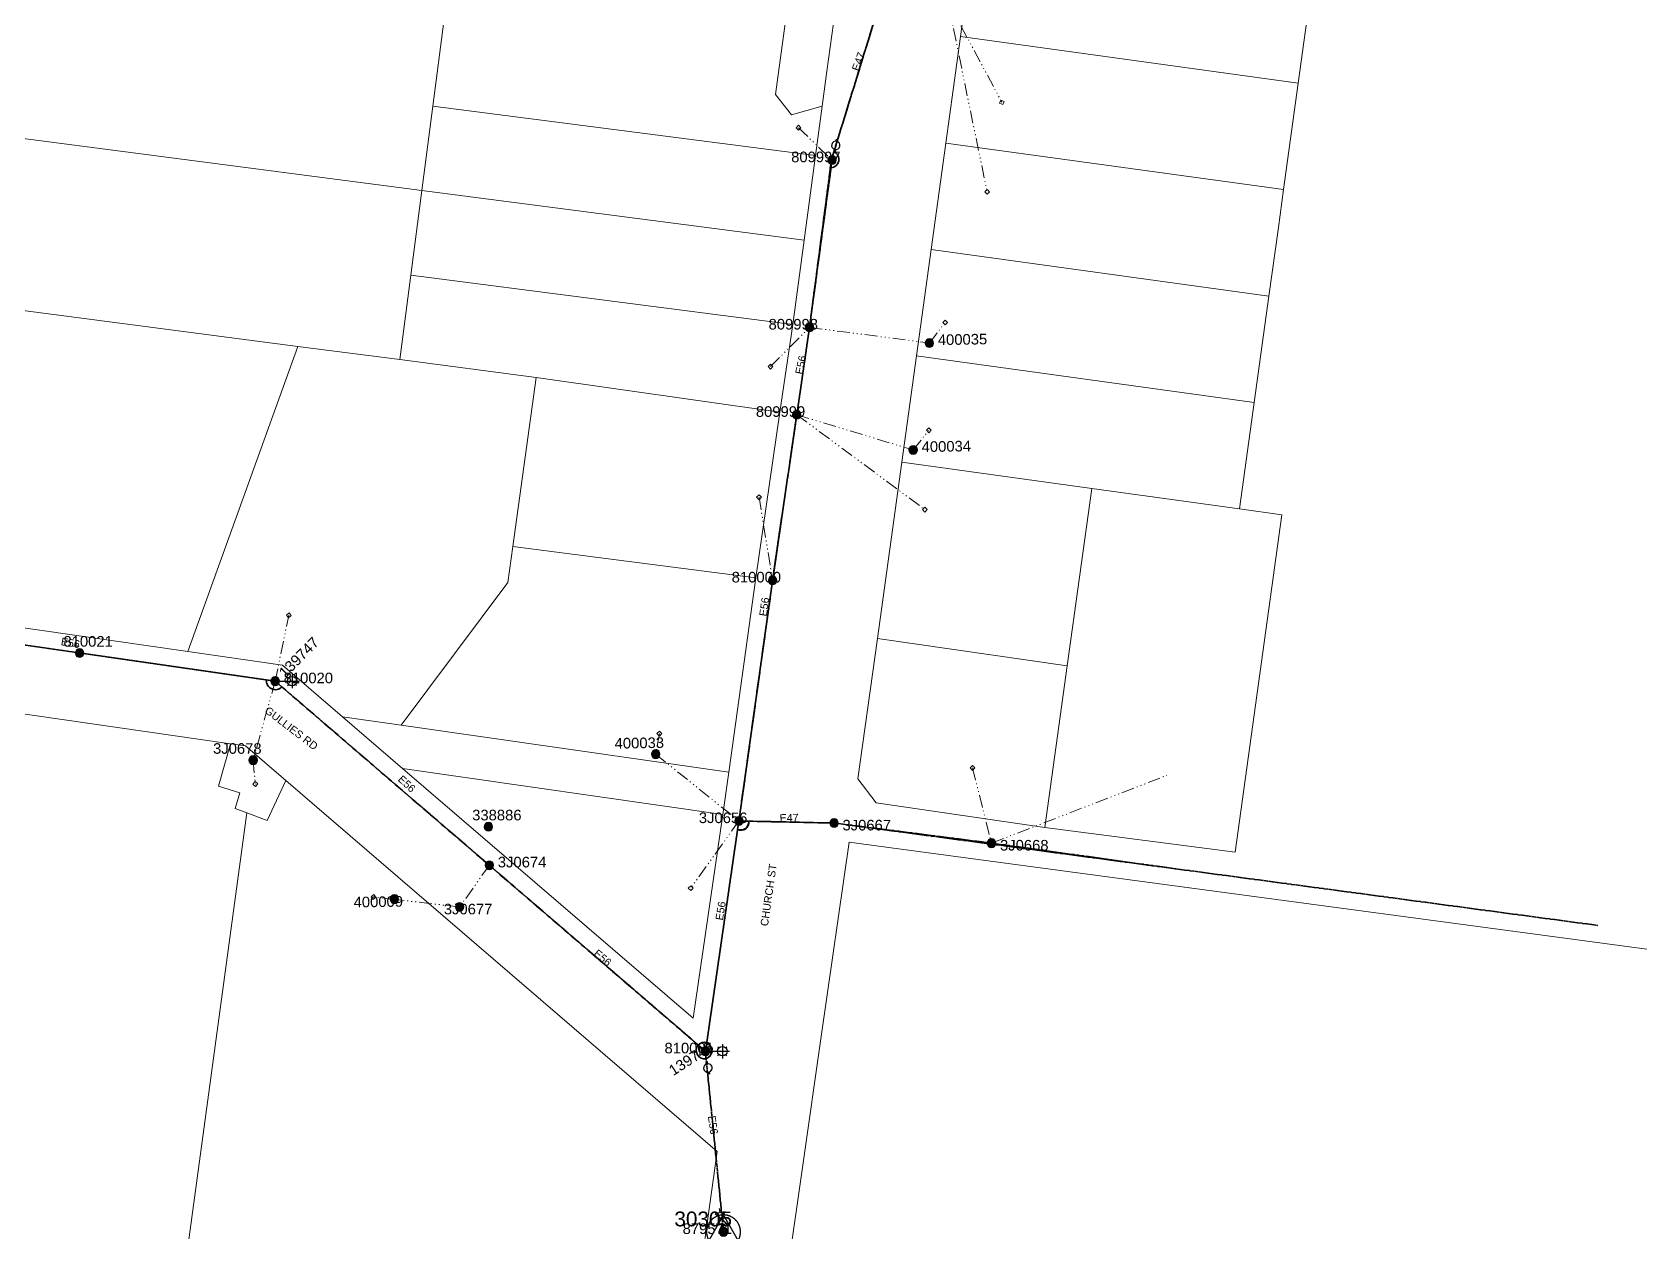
# Model space of a CAD drawing. Header units: metres. Extents: x 244561 to 254068, y 6159332 to 6162744.
# Drawn here: x 252261.9 to 252641.2, y 6161108.1 to 6161391.3 of the extents above; entities that cross this region are included whole.
import ezdxf
from ezdxf.enums import TextEntityAlignment as Align

# ---------------------------------------------------------------- set-up
doc = ezdxf.new("R2010")
doc.units = ezdxf.units.M
doc.linetypes.add('Cable Exist OH', pattern=[1, 1, 0])
doc.linetypes.add('PHANTOMX2', pattern=[6.6, 3, -0.75, 0.2, -0.75, 0.2, -0.75, 0.2, -0.75])
doc.layers.get('0').update_dxf_attribs({"color": 6})
for name, color, linetype, lineweight in [('_User_HV_Exist', 1, 'Continuous', 35), ('_User_LV_Exist', 5, 'Continuous', 35), ('Cadastre Developer_SP_NEW', 92, 'Continuous', 15), ('Cadastre Land Parcels_SP_EXT', 118, 'Continuous', 15), ('Cadastre Roads_SP_EXT', 218, 'Continuous', 15), ('Mains_HV_EXT', 13, 'Continuous', 25), ('Mains_LV_EXT', 163, 'Continuous', 25), ('Mains_SL_EXT', 131, 'Continuous', 25), ('Services_SP_EXT', 42, 'PHANTOMX2', 20)]:
    doc.layers.add(name, color=color, linetype=linetype, lineweight=lineweight)
for name, color, linetype in [('Equip_LV_EXT', 7, 'Continuous'), ('Equip_SP_LV_EXT', 7, 'Continuous'), ('Equip_SP_SL_EXT', 7, 'Continuous'), ('Sub_SP_TR_HV_LV_EXT', 7, 'Continuous'), ('SupportsOH_SP_TR_HV_LV_SL_EXT', 7, 'Continuous')]:
    doc.layers.add(name, color=color, linetype=linetype)
doc.styles.add('iecARIAL', font='arial.ttf', dxfattribs={"height": 2})
doc.styles.add('POLE_LABEL', font='arial.ttf', dxfattribs={"height": 2})
doc.styles.add('SL_LABEL', font='arial.ttf', dxfattribs={"height": 2})
doc.styles.get("Standard").update_dxf_attribs({"font": 'arial.ttf'})

# ---------------------------------------------------------------- blocks, each defined once
blk = doc.blocks.new('SUB_POLE_EXT')
at = {"flags": 128}
for points in [[(-0.05, 4), (-0.15, 4), (-0.25, 3.99), (-0.34, 3.99), (-0.44, 3.98), (-0.54, 3.96), (-0.64, 3.95), (-0.73, 3.93), (-0.83, 3.91), (-0.92, 3.89), (-1.02, 3.87), (-1.11, 3.84), (-1.21, 3.81), (-1.3, 3.78), (-1.39, 3.75), (-1.49, 3.71), (-1.58, 3.68), (-1.67, 3.64), (-1.75, 3.59), (-1.84, 3.55), (-1.93, 3.5), (-2.01, 3.46), (-2.1, 3.41), (-2.18, 3.35), (-2.26, 3.3), (-2.34, 3.24), (-2.42, 3.18), (-2.5, 3.12), (-2.58, 3.06), (-2.65, 3), (-2.72, 2.93), (-2.79, 2.86), (-2.86, 2.79), (-2.93, 2.72), (-3, 2.65), (-3.06, 2.58), (-3.12, 2.5), (-3.18, 2.42), (-3.24, 2.34), (-3.3, 2.26), (-3.35, 2.18), (-3.41, 2.1), (-3.46, 2.01), (-3.5, 1.93), (-3.55, 1.84), (-3.59, 1.75), (-3.64, 1.67), (-3.68, 1.58), (-3.71, 1.49), (-3.75, 1.39), (-3.78, 1.3), (-3.81, 1.21), (-3.84, 1.11), (-3.87, 1.02), (-3.89, 0.92), (-3.91, 0.83), (-3.93, 0.73), (-3.95, 0.64), (-3.96, 0.54), (-3.98, 0.44), (-3.99, 0.34), (-3.99, 0.25), (-4, 0.15), (-4, 0.05), (-4, -0.05), (-4, -0.15), (-3.99, -0.25), (-3.99, -0.34), (-3.98, -0.44), (-3.96, -0.54), (-3.95, -0.64), (-3.93, -0.73), (-3.91, -0.83), (-3.89, -0.92), (-3.87, -1.02), (-3.84, -1.11), (-3.81, -1.21), (-3.78, -1.3), (-3.75, -1.39), (-3.71, -1.49), (-3.68, -1.58), (-3.64, -1.67), (-3.59, -1.75), (-3.55, -1.84), (-3.5, -1.93), (-3.46, -2.01), (-3.41, -2.1), (-3.35, -2.18), (-3.3, -2.26), (-3.24, -2.34), (-3.18, -2.42), (-3.12, -2.5), (-3.06, -2.58), (-3, -2.65), (-2.93, -2.72), (-2.86, -2.79), (-2.79, -2.86), (-2.72, -2.93), (-2.65, -3), (-2.58, -3.06), (-2.5, -3.12), (-2.42, -3.18), (-2.34, -3.24), (-2.26, -3.3), (-2.18, -3.35), (-2.1, -3.41), (-2.01, -3.46), (-1.93, -3.5), (-1.84, -3.55), (-1.75, -3.59), (-1.67, -3.64), (-1.58, -3.68), (-1.49, -3.71), (-1.39, -3.75), (-1.3, -3.78), (-1.21, -3.81), (-1.11, -3.84), (-1.02, -3.87), (-0.92, -3.89), (-0.83, -3.91), (-0.73, -3.93), (-0.64, -3.95), (-0.54, -3.96), (-0.44, -3.98), (-0.34, -3.99), (-0.25, -3.99), (-0.15, -4), (-0.05, -4), (0.05, -4), (0.15, -4), (0.25, -3.99), (0.34, -3.99), (0.44, -3.98), (0.54, -3.96), (0.64, -3.95), (0.73, -3.93), (0.83, -3.91), (0.92, -3.89), (1.02, -3.87), (1.11, -3.84), (1.21, -3.81), (1.3, -3.78), (1.39, -3.75), (1.49, -3.71), (1.58, -3.68), (1.67, -3.64), (1.75, -3.59), (1.84, -3.55), (1.93, -3.5), (2.01, -3.46), (2.1, -3.41), (2.18, -3.35), (2.26, -3.3), (2.34, -3.24), (2.42, -3.18), (2.5, -3.12), (2.58, -3.06), (2.65, -3), (2.72, -2.93), (2.79, -2.86), (2.86, -2.79), (2.93, -2.72), (3, -2.65), (3.06, -2.58), (3.12, -2.5), (3.18, -2.42), (3.24, -2.34), (3.3, -2.26), (3.35, -2.18), (3.41, -2.1), (3.46, -2.01), (3.5, -1.93), (3.55, -1.84), (3.59, -1.75), (3.64, -1.67), (3.68, -1.58), (3.71, -1.49), (3.75, -1.39), (3.78, -1.3), (3.81, -1.21), (3.84, -1.11), (3.87, -1.02), (3.89, -0.92), (3.91, -0.83), (3.93, -0.73), (3.95, -0.64), (3.96, -0.54), (3.98, -0.44), (3.99, -0.34), (3.99, -0.25), (4, -0.15), (4, -0.05), (4, 0.05), (4, 0.15), (3.99, 0.25), (3.99, 0.34), (3.98, 0.44), (3.96, 0.54), (3.95, 0.64), (3.93, 0.73), (3.91, 0.83), (3.89, 0.92), (3.87, 1.02), (3.84, 1.11), (3.81, 1.21), (3.78, 1.3), (3.75, 1.39), (3.71, 1.49), (3.68, 1.58), (3.64, 1.67), (3.59, 1.75), (3.55, 1.84), (3.5, 1.93), (3.46, 2.01), (3.41, 2.1), (3.35, 2.18), (3.3, 2.26), (3.24, 2.34), (3.18, 2.42), (3.12, 2.5), (3.06, 2.58), (3, 2.65), (2.93, 2.72), (2.86, 2.79), (2.79, 2.86), (2.72, 2.93), (2.65, 3), (2.58, 3.06), (2.5, 3.12), (2.42, 3.18), (2.34, 3.24), (2.26, 3.3), (2.18, 3.35), (2.1, 3.41), (2.01, 3.46), (1.93, 3.5), (1.84, 3.55), (1.75, 3.59), (1.67, 3.64), (1.58, 3.68), (1.49, 3.71), (1.39, 3.75), (1.3, 3.78), (1.21, 3.81), (1.11, 3.84), (1.02, 3.87), (0.92, 3.89), (0.83, 3.91), (0.73, 3.93), (0.64, 3.95), (0.54, 3.96), (0.44, 3.98), (0.34, 3.99), (0.25, 3.99), (0.15, 4), (0.05, 4)], [(0, 4), (-3.46, -2), (3.46, -2)]]:
    blk.add_lwpolyline(points, close=True, dxfattribs=at)
at = {"flags": 8}
blk.add_attdef('ASSET_NUM', text='', height=2.5, dxfattribs=at).set_placement((0, 7), align=Align.MIDDLE_CENTER)
for tag, flags, p in [('STREET_CODE', 9, (-1.38, 1.45)), ('NO_PHASES', 9, (-1.38, 1.05)), ('OPERATED_BY', 9, (-1.38, 0.65)), ('MAINTAINED_BY', 9, (-1.38, 0.45)), ('ORIENTATION', 9, (-1.38, 0.25)), ('OWNED_BY', 9, (-1.38, 0.05)), ('CONSTRUCTED_VOLTAGE', 9, (-1.13, 0.75)), ('OPERATING_VOLTAGE', 9, (-1.13, 0.35)), ('STATE', 9, (-1.38, -0.35)), ('USAGE', 9, (-1.38, -0.75)), ('LEGEND', 9, (-1.38, -0.95)), ('SUBURB', 9, (-1.38, -1.15)), ('STREETNAME', 9, (-1.38, -1.35)), ('LOCATION', 9, (-1.38, -1.55)), ('NOTES', 9, (-1.38, -1.75)), ('Z', 1, (-1.38, -1.95)), ('SECONDARY_VOLTAGE', 9, (-1.13, -0.65)), ('SUBSTATION_TYPE', 9, (-1.13, -1.05))]:
    blk.add_attdef(tag, text='', height=0.1, dxfattribs=dict(flags=flags)).set_placement(p, align=Align.MIDDLE_LEFT)
blk = doc.blocks.new('LV_OH_LINKS_OPEN_EXT')
for p, q in [((-0.17, 4.97), (-0.17, 5.46)), ((0.17, 4.97), (0.17, 5.46)), ((-0.17, 3), (-0.17, 2.5)), ((0.17, 3), (0.17, 2.5))]:
    blk.add_line(p, q)
blk.add_lwpolyline([(0, 2.99, 1), (0, 4.98, 1)], format="xyb", close=True)
at = {"flags": 9}
for tag, p in [('ACTUAL_STATUS', (0, 0)), ('CONSTRUCTED_VOLTAGE', (0, -0.2)), ('OPERATING_VOLTAGE', (0, -0.6)), ('ORIENTATION', (0, -0.8)), ('OWNED_BY', (0, -1)), ('STATE', (0, -1.2)), ('SWITCH_TYPE', (0, -1.4)), ('NO_PHASES', (0, -0.4)), ('USAGE', (0, -1.6)), ('LEGEND', (0, -1.8)), ('NOTES', (0, -2))]:
    blk.add_attdef(tag, text='', height=0.2, dxfattribs=at).set_placement(p, align=Align.MIDDLE_LEFT)
at = {"flags": 1}
blk.add_attdef('Z', (0, 0), '', height=0.2, dxfattribs=at)
blk = doc.blocks.new('LV_OH_LINKS_DISTFUSE_EXT')
for p, q in [((0, 0), (0.96, 0)), ((3.84, 0), (4.8, 0))]:
    blk.add_line(p, q)
blk.add_lwpolyline([(3.84, -1.2), (3.84, 1.2), (0.96, -1.2), (0.96, 1.2)], close=True)
at = {"flags": 9}
for tag, p in [('ACTUAL_STATUS', (0, 0)), ('CONSTRUCTED_VOLTAGE', (0, -0.2)), ('OPERATING_VOLTAGE', (0, -0.6)), ('ORIENTATION', (0, -0.8)), ('OWNED_BY', (0, -1)), ('STATE', (0, -1.2)), ('SWITCH_TYPE', (0, -1.4)), ('NO_PHASES', (0, -0.4)), ('USAGE', (0, -1.6)), ('NOTES', (0, -1.8))]:
    blk.add_attdef(tag, text='', height=0.2, dxfattribs=at).set_placement(p, align=Align.MIDDLE_LEFT)
at = {"flags": 1}
blk.add_attdef('Z', (0, 0), '', height=0.2, dxfattribs=at)
blk = doc.blocks.new('SL_LANTERN_EXT')
at = {"flags": 9}
for tag, p in [('LRATECODE', (-7.4, 0)), ('LOUTREACHVOCAB', (-7.2, 0)), ('LOUTREACH', (-7, 0)), ('LANTNUMBER', (-6.6, 0)), ('LNEW', (-6.4, 0)), ('LMASTVOCAB', (-6.2, 0)), ('LMAST', (-6, 0)), ('LLAMPVOCAB', (-5.8, 0)), ('LLAMP', (-5.6, 0)), ('LEXIST', (-5.4, 0)), ('LCHARGE3PERCENT', (-5.2, 0)), ('LCHARGE3', (-5, 0)), ('LCHARGE2PERCENT', (-4.8, 0)), ('LCHARGE2', (-4.6, 0)), ('LCHARGE1PERCENT', (-4.4, 0)), ('LCHARGE1', (-4.2, 0)), ('LCATEGORY', (-4, 0)), ('LBRACKETVOCAB', (-3.8, 0)), ('LBRACKET', (-3.6, 0)), ('LKINGHEIGHT', (-3.4, 0)), ('CREPLACE', (-3.2, 0)), ('CREMOVE', (-3, 0)), ('CNUMBER', (-2.8, 0)), ('CNEW', (-2.6, 0)), ('CEXIST', (-2.4, 0)), ('USAGE', (-2.2, 0)), ('STATE', (-2, 0)), ('OWNED_BY', (-1.8, 0)), ('ORIENTATION', (-1.6, 0)), ('OPERATING_VOLTAGE', (-1.4, 0)), ('NO_PHASES', (-1.2, 0)), ('LANTERN_TYPE', (-1, 0)), ('LANTERN_PURPOSE', (-0.8, 0)), ('CONTROL_TYPE', (-0.6, 0)), ('CONSTRUCTED_VOLTAGE', (-0.4, 0))]:
    blk.add_attdef(tag, text='', height=0.001, rotation=270, dxfattribs=at).set_placement(p, align=Align.MIDDLE_LEFT)
at = {"style": 'SL_LABEL', "flags": 9}
blk.add_attdef('STREET_CODE', text='', height=0.001, rotation=270, dxfattribs=at).set_placement((0, 0), align=Align.MIDDLE_LEFT)
at = {"flags": 1}
blk.add_attdef('Z', (0, 0), '', height=0.001, rotation=270, dxfattribs=at)
at = {"flags": 9}
for tag, p in [('LREMOVE', (0, -7.6)), ('LREPLACE', (0, -7.8)), ('LTYPE', (0, -8)), ('LTYPEVOCAB', (0, -8.2)), ('LEGEND', (0, -8.4)), ('SUBURB', (0, -8.6)), ('STREETNAME', (0, -8.8)), ('LOCATION', (0, -9)), ('NOTES', (0, -9.2)), ('MAINTAINED_BY', (0, -9.86))]:
    blk.add_attdef(tag, text='', height=0.001, dxfattribs=at).set_placement(p, align=Align.MIDDLE_LEFT)
blk.add_attdef('OPERATED_BY', (0, -9.61), '', height=0.001, dxfattribs=at)
blk.add_wipeout([(5.69, 0), (5.06, -1.06), (4, -1.69), (2.94, -1.06), (2.31, 0), (2.94, 1.06), (4, 1.69), (5.06, 1.06)])
for p, q in [((0, 0), (4, 0)), ((2.94, 1.06), (3.2, 0.8)), ((4, 1.69), (4, 0)), ((5.06, 1.06), (4.8, 0.8)), ((2.94, -1.06), (3.2, -0.8)), ((4, 0), (5.69, 0)), ((4, 0), (4, -1.69)), ((5.06, -1.06), (4.8, -0.8))]:
    blk.add_line(p, q)
blk.add_circle((4, 0), 1.12)
at = {"width": 0.9}
blk.add_attdef('LNUMBER', text='', height=1, dxfattribs=at).set_placement((7, -1), align=Align.MIDDLE_LEFT)
blk = doc.blocks.new('CCP_EXT')
blk.add_wipeout([(0, 0.57), (0.57, 0), (0, -0.57), (-0.57, 0)])
blk.add_lwpolyline([(-0.57, 0), (0, 0.57), (0.57, 0), (0, -0.57), (-0.57, 0)])
at = {"flags": 1}
blk.add_attdef('Z', (0, 0), '', height=0.2, dxfattribs=at)
at = {"flags": 9}
for tag, p in [('CCP_TYPE', (0, 0)), ('CONSTRUCTED_VOLTAGE', (0, -0.2)), ('OPERATING_VOLTAGE', (0, -0.6)), ('ORIENTATION', (0, -0.8)), ('OWNED_BY', (0, -1)), ('STATE', (0, -1.8)), ('NO_PHASES', (0, -0.4)), ('USAGE', (0, -1.2)), ('LEGEND', (0, -1.4)), ('LIFE_SUPPORT', (0, -1.6)), ('NOTES', (0, -2))]:
    blk.add_attdef(tag, text='', height=0.2, dxfattribs=at).set_placement(p, align=Align.MIDDLE_LEFT)
blk = doc.blocks.new('POLE_EXT')
blk.add_hatch(color=256).paths.add_polyline_path([(-1, 0, 1), (1, 0, 1)])
blk.add_lwpolyline([(-1, 0, 1), (1, 0, 1)], format="xyb", close=True)
at = {"flags": 8}
blk.add_attdef('pNumber', text='', height=2, dxfattribs=at).set_placement((2.5, 2.5), align=Align.MIDDLE_CENTER)
at = {"style": 'POLE_LABEL', "flags": 9}
for tag, p in [('STRUCTURE_PLANT_NUMBER', (1.35, 0.03)), ('STREET_CODE', (1.35, -0.2))]:
    blk.add_attdef(tag, text='', height=0.2, dxfattribs=at).set_placement(p, align=Align.MIDDLE_LEFT)
at = {"flags": 9}
for tag, p in [('OWNED_BY', (1.35, -0.4)), ('SPECIAL_USE', (1.35, -0.8)), ('STATE', (1.35, -1)), ('cLV', (1.35, -1.4)), ('hDepth', (1.35, -1.6)), ('hDia', (1.35, -1.8)), ('cHV', (1.35, -2)), ('cLinedev', (1.35, -3.4)), ('pExisting', (1.35, -3.8)), ('PARENT', (1.35, -0.6)), ('USAGE', (1.35, -1.2)), ('LBRACKET', (1.35, -2.2)), ('LExisting', (1.35, -2.4)), ('LANTNUMBER', (1.35, -2.6)), ('LOther', (1.35, -2.8)), ('LRemove', (1.35, -3)), ('LEGEND', (1.35, -3.2)), ('LOCATION', (1.35, -3.6)), ('pFooting', (1.35, -4.4)), ('pNew', (1.35, -4.6)), ('pRelocate', (1.35, -5)), ('pRemove', (1.35, -5.2)), ('pReplace', (1.35, -5.4)), ('pStay', (1.35, -5.6)), ('pType', (1.35, -5.8)), ('cspan', (1.35, -6)), ('STREETNAME', (1.35, -6.2)), ('SUBURB', (1.35, -6.4)), ('OPERATED_BY', (1.36, -7.01)), ('PFNUMBER', (1.35, -4)), ('NEWPFNUMBER', (1.35, -4.2)), ('NOTES', (1.35, -6.6)), ('MAINTAINED_BY', (1.36, -6.81))]:
    blk.add_attdef(tag, text='', height=0.2, dxfattribs=at).set_placement(p, align=Align.MIDDLE_LEFT)
at = {"flags": 1}
blk.add_attdef('Z', (1.35, -7.33), '', height=0.2, dxfattribs=at)

msp = doc.modelspace()

# ---------------------------------------------------------------- linework, layer by layer
at = {"layer": '_User_HV_Exist', "linetype": 'Continuous'}
for points in [[(252450.3879, 6161359.3451, 0.79210021), (252451.0595, 6161363.1089)], [(252428.3553, 6161203.0881, 0.51133798), (252431.0046, 6161204.9871)]]:
    msp.add_lwpolyline(points, format="xyb", dxfattribs=at)
at = {"layer": '_User_HV_Exist', "linetype": 'Cable Exist OH'}
msp.add_lwpolyline([(252428.6471, 6161205.1148), (252451.086, 6161204.6324), (252631.2231, 6161180.4724)], dxfattribs=at)
at = {"layer": '_User_LV_Exist', "linetype": 'Cable Exist OH'}
for points in [[(252462.9076, 6161401.5642), (252450.4847, 6161361.2433)], [(252450.4847, 6161361.2433), (252445.3013, 6161321.6386)], [(252445.3013, 6161321.6385), (252442.2928, 6161301.0219)], [(252442.2928, 6161301.0219), (252436.5898, 6161261.922)], [(252436.5898, 6161261.922), (252428.6471, 6161205.1148)], [(252428.6471, 6161205.1148), (252451.0859, 6161204.6324)], [(252451.0859, 6161204.6324), (252488.2485, 6161199.8859)], [(252488.2485, 6161199.886), (252531.5841, 6161193.8359)]]:
    msp.add_lwpolyline(points, dxfattribs=at)
at = {"layer": '_User_LV_Exist', "linetype": 'Continuous'}
msp.add_lwpolyline([(252428.3612, 6161203.1282, 0.60404417), (252431.0043, 6161204.9871)], format="xyb", dxfattribs=at)
at = {"layer": 'Cadastre Developer_SP_NEW', "linetype": 'Continuous'}
for points in [[(252454.8007, 6161421.9895), (252364.24, 6161433.7495), (252361.6442, 6161413.8003), (252360.3553, 6161403.89), (252406.4843, 6161397.8697), (252405.8006, 6161406.6751), (252419.3646, 6161408.6701), (252428.5601, 6161406.8939), (252435.5184, 6161401.4929), (252439.5692, 6161393.359), (252437.2608, 6161376.6397), (252441.082, 6161371.8233), (252448.308, 6161373.8492), (252449.4231, 6161382.1197), (252452.1123, 6161402.0546), (252454.8007, 6161421.9895)], [(252564.0971, 6161404.4079), (252484.3824, 6161415.4063), (252480.9162, 6161390.2849), (252560.6307, 6161379.2876), (252564.0971, 6161404.4079)], [(252356.4536, 6161373.9017), (252359.0494, 6161393.85), (252247.4506, 6161408.3749), (252246.4617, 6161407.2021), (252229.3062, 6161386.5781), (252221.1245, 6161371.2443), (252353.8588, 6161353.9505), (252356.4536, 6161373.9017)], [(252351.2639, 6161334.0021), (252353.8588, 6161353.9505), (252221.1245, 6161371.2443), (252220.1202, 6161369.2998), (252200.8749, 6161333.3036), (252324.5685, 6161317.1485), (252348.6691, 6161314.0519), (252351.2639, 6161334.0021)], [(252444.0456, 6161342.2501), (252353.8588, 6161353.9505), (252351.2639, 6161334.0021), (252441.3564, 6161322.3152), (252444.0456, 6161342.2501)], [(252556.7338, 6161277.4277), (252546.7682, 6161278.8033), (252511.8938, 6161283.6156), (252506.1108, 6161241.717), (252500.8545, 6161203.6091), (252545.7357, 6161197.7138), (252556.7338, 6161277.4277)]]:
    msp.add_lwpolyline(points, close=True, dxfattribs=at)
at = {"layer": 'Cadastre Land Parcels_SP_EXT', "linetype": 'Continuous'}
for points in [[(252454.8007, 6161421.9895), (252364.24, 6161433.7495), (252361.6442, 6161413.8003), (252360.3553, 6161403.89), (252406.4843, 6161397.8697), (252405.8006, 6161406.6751), (252419.3646, 6161408.6701), (252428.5601, 6161406.8939), (252435.5184, 6161401.4929), (252439.5692, 6161393.359), (252437.2608, 6161376.6397), (252441.082, 6161371.8233), (252448.308, 6161373.8492), (252449.4231, 6161382.1197), (252452.1123, 6161402.0546), (252454.8007, 6161421.9895)], [(252564.0971, 6161404.4079), (252484.3824, 6161415.4063), (252480.9162, 6161390.2849), (252560.6307, 6161379.2876), (252564.0971, 6161404.4079)], [(252435.5184, 6161401.4929), (252428.5601, 6161406.8939), (252419.3646, 6161408.6701), (252405.8006, 6161406.6751), (252406.4843, 6161397.8697), (252360.3553, 6161403.89), (252359.0494, 6161393.85), (252356.4536, 6161373.9017), (252446.7347, 6161362.1849), (252448.308, 6161373.8492), (252441.082, 6161371.8233), (252437.2608, 6161376.6397), (252439.5692, 6161393.359), (252435.5184, 6161401.4929)], [(252356.4536, 6161373.9017), (252359.0494, 6161393.85), (252247.4506, 6161408.3749), (252246.4617, 6161407.2021), (252229.3062, 6161386.5781), (252221.1245, 6161371.2443), (252353.8588, 6161353.9505), (252356.4536, 6161373.9017)], [(252560.6307, 6161379.2876), (252480.9162, 6161390.2849), (252477.4501, 6161365.1646), (252557.1652, 6161354.1663), (252560.6307, 6161379.2876)], [(252351.2639, 6161334.0021), (252353.8588, 6161353.9505), (252221.1245, 6161371.2443), (252220.1202, 6161369.2998), (252200.8749, 6161333.3036), (252324.5685, 6161317.1485), (252348.6691, 6161314.0519), (252351.2639, 6161334.0021)], [(252446.7347, 6161362.1849), (252356.4536, 6161373.9017), (252353.8588, 6161353.9505), (252444.0456, 6161342.2501), (252446.7347, 6161362.1849)], [(252555.9313, 6161345.2338), (252557.1652, 6161354.1663), (252477.4501, 6161365.1646), (252473.9849, 6161340.0432), (252553.6997, 6161329.045), (252555.9313, 6161345.2338)], [(252444.0456, 6161342.2501), (252353.8588, 6161353.9505), (252351.2639, 6161334.0021), (252441.3564, 6161322.3152), (252444.0456, 6161342.2501)], [(252553.6997, 6161329.045), (252473.9849, 6161340.0432), (252470.5179, 6161314.9228), (252550.2335, 6161303.9236), (252553.6997, 6161329.045)], [(252324.5685, 6161317.1485), (252200.8749, 6161333.3036), (252199.8211, 6161331.2393), (252191.7008, 6161315.9201), (252186.9277, 6161297.2089), (252186.1399, 6161294.1178), (252189.802, 6161280.6306), (252210.6875, 6161257.7902), (252298.6118, 6161245.131), (252324.5685, 6161317.1485)], [(252441.3564, 6161322.3152), (252351.2639, 6161334.0021), (252348.6691, 6161314.0519), (252380.821, 6161309.8009), (252438.3346, 6161301.5993), (252441.3564, 6161322.3152)], [(252374.1492, 6161261.3991), (252375.3268, 6161269.943), (252380.821, 6161309.8009), (252348.6691, 6161314.0519), (252324.5685, 6161317.1485), (252298.6118, 6161245.131), (252320.9419, 6161241.9162), (252335.1179, 6161229.7134), (252348.9747, 6161227.7179), (252374.1492, 6161261.3991)], [(252550.2335, 6161303.9236), (252470.5179, 6161314.9228), (252467.0527, 6161289.8004), (252511.8936, 6161283.6157), (252546.768, 6161278.8033), (252550.2335, 6161303.9236)], [(252438.3346, 6161301.5993), (252380.821, 6161309.8009), (252375.3268, 6161269.943), (252432.6294, 6161262.484), (252438.3346, 6161301.5993)], [(252511.8936, 6161283.6157), (252467.0527, 6161289.8004), (252461.3131, 6161248.1955), (252506.1107, 6161241.7171), (252511.8936, 6161283.6157)], [(252556.7338, 6161277.4277), (252546.7682, 6161278.8033), (252511.8938, 6161283.6156), (252506.1108, 6161241.717), (252500.8545, 6161203.6091), (252545.7357, 6161197.7138), (252556.7338, 6161277.4277)], [(252432.6294, 6161262.484), (252375.3268, 6161269.943), (252374.1492, 6161261.3991), (252348.9747, 6161227.7179), (252426.2999, 6161216.61), (252432.6294, 6161262.484)], [(252312.5691, 6161207.0242), (252309.8084, 6161208.0785), (252310.8789, 6161211.7872), (252305.8903, 6161213.3211), (252308.7028, 6161223.3499), (252209.6067, 6161237.6307), (252189.1084, 6161240.578), (252137.4181, 6161248.0111), (252128.5819, 6161180.8752), (252056.1134, 6161183.7561), (252057.8537, 6161143.3569), (252016.9491, 6160857.0803), (252189.2831, 6160832.229), (252186.3042, 6160883.001), (252268.2464, 6160915.1465), (252273.306, 6160942.4663), (252285.7255, 6161009.5629), (252312.5691, 6161207.0242)], [(252506.1107, 6161241.7171), (252461.3131, 6161248.1955), (252456.7397, 6161215.0406), (252461.0039, 6161209.3704), (252500.8543, 6161203.6091), (252506.1107, 6161241.7171)], [(252426.2999, 6161216.61), (252348.9747, 6161227.7179), (252335.1179, 6161229.7134), (252349.2963, 6161217.5137), (252424.8295, 6161206.6581), (252426.2999, 6161216.61)], [(252321.7766, 6161214.6502), (252312.253, 6161222.871), (252308.7028, 6161223.3499), (252305.8903, 6161213.3211), (252310.8789, 6161211.7872), (252309.8084, 6161208.0785), (252312.5691, 6161207.0242), (252317.2961, 6161205.2186), (252321.7766, 6161214.6502)], [(252424.8295, 6161206.6581), (252349.2963, 6161217.5137), (252417.8284, 6161158.546), (252424.8295, 6161206.6581)], [(252321.7766, 6161214.6502), (252317.2961, 6161205.2186), (252312.5691, 6161207.0242), (252285.7255, 6161009.5629), (252406.2684, 6161003.3802), (252423.5511, 6161127.0845), (252321.7766, 6161214.6502)]]:
    msp.add_lwpolyline(points, close=True, dxfattribs=at)
msp.add_lwpolyline([(253005.6326, 6161126.1997), (252709.1788, 6161165.9786), (252464.5414, 6161198.7975), (252454.6297, 6161200.1277), (252448.1429, 6161154.8098), (252443.6352, 6161123.3175), (252423.2008, 6160980.5537), (252418.9341, 6160950.7477), (252404.9258, 6160852.8782), (252454.7106, 6160845.7648), (252449.0093, 6160805.9361), (253601.1778, 6160641.3074)], dxfattribs=at)
at = {"layer": 'Mains_HV_EXT', "linetype": 'Continuous'}
for points in [[(252450.3879, 6161359.3451, 0.79210021), (252451.0595, 6161363.1089)], [(252428.3553, 6161203.0881, 0.51133798), (252431.0046, 6161204.9871)], [(252419.0381, 6161152.2258, 0.68811593), (252420.933, 6161148.9623)], [(252421.0357, 6161152.8314, 0.27422947), (252419.0556, 6161152.2106)]]:
    msp.add_lwpolyline(points, format="xyb", dxfattribs=at)
at = {"layer": 'Mains_HV_EXT', "linetype": 'Cable Exist OH'}
msp.add_lwpolyline([(252428.6471, 6161205.1148), (252451.086, 6161204.6324), (252631.2231, 6161180.4724)], dxfattribs=at)
at = {"layer": 'Mains_LV_EXT', "linetype": 'Cable Exist OH'}
for points in [[(252462.9076, 6161401.5642), (252450.4847, 6161361.2433)], [(252450.4847, 6161361.2433), (252445.3013, 6161321.6386)], [(252445.3013, 6161321.6385), (252442.2928, 6161301.0219)], [(252442.2928, 6161301.0219), (252436.5898, 6161261.922)], [(252436.5898, 6161261.922), (252428.6471, 6161205.1148)], [(252428.6471, 6161205.1148), (252451.0859, 6161204.6324)], [(252451.0859, 6161204.6324), (252488.2485, 6161199.8859)], [(252488.2485, 6161199.886), (252531.5841, 6161193.8359)]]:
    msp.add_lwpolyline(points, dxfattribs=at)
at = {"layer": 'Mains_LV_EXT', "linetype": 'Continuous'}
for points in [[(252317.1708, 6161238.4179, 0.70746281), (252320.8137, 6161236.7498)], [(252428.3612, 6161203.1282, 0.60404417), (252431.0043, 6161204.9871)], [(252420.8808, 6161148.9936, 0.6565624), (252421.1088, 6161152.7731)]]:
    msp.add_lwpolyline(points, format="xyb", dxfattribs=at)
at = {"layer": 'Mains_SL_EXT', "linetype": 'Cable Exist OH'}
msp.add_lwpolyline([(252473.9984, 6161459.5301), (252462.9076, 6161401.5642), (252450.6132, 6161361.6602)], dxfattribs=at)
at = {"layer": 'Services_SP_EXT'}
for points in [[(252488.2485, 6161199.8859), (252529.6242, 6161215.8793)], [(252369.7595, 6161194.6529), (252362.7415, 6161184.8198)]]:
    msp.add_lwpolyline(points, dxfattribs=at)

# ---------------------------------------------------------------- block references
at = {"layer": 'Equip_LV_EXT', "rotation": 100.253017126729}
msp.add_blockref('LV_OH_LINKS_DISTFUSE_EXT', (252424.8876, 6161108.87), dxfattribs=at)
at = {"layer": 'Equip_SP_LV_EXT'}
for p, rotation in [((252450.628, 6161360.7203), 347.2442076058845), ((252420.737, 6161150.7563), 188.2859132166102)]:
    msp.add_blockref('LV_OH_LINKS_OPEN_EXT', p, dxfattribs=dict(at, rotation=rotation))
at = {"layer": 'Sub_SP_TR_HV_LV_EXT'}
ref = msp.add_blockref('SUB_POLE_EXT', (252425.014, 6161108.111), dxfattribs=at)
ref.add_attrib('ASSET_NUM', '30305', dxfattribs={"layer": '0', "height": 3.5}).set_placement((252427.014, 6161108.361), align=Align.BOTTOM_RIGHT)
at = {"layer": 'SupportsOH_SP_TR_HV_LV_SL_EXT'}
ref = msp.add_blockref('POLE_EXT', (252450.6298, 6161361.1389), dxfattribs=at)
ref.add_attrib('ASSET_NUM', '809997', dxfattribs={"layer": '0', "height": 2.5, "style": 'POLE_LABEL'}).set_placement((252452.6298, 6161361.8889), align=Align.MIDDLE_RIGHT)
ref = msp.add_blockref('POLE_EXT', (252445.3014, 6161321.6386), dxfattribs=at)
ref.add_attrib('ASSET_NUM', '809998', dxfattribs={"layer": '0', "height": 2.5, "style": 'POLE_LABEL'}).set_placement((252447.3014, 6161322.3886), align=Align.MIDDLE_RIGHT)
ref = msp.add_blockref('POLE_EXT', (252473.5796, 6161317.9488), dxfattribs=at)
ref.add_attrib('ASSET_NUM', '400035', dxfattribs={"layer": '0', "height": 2.5, "rotation": 1, "style": 'POLE_LABEL'}).set_placement((252475.5796, 6161318.6988), align=Align.MIDDLE_LEFT)
ref = msp.add_blockref('POLE_EXT', (252442.2927, 6161301.0219), dxfattribs=at)
ref.add_attrib('ASSET_NUM', '809999', dxfattribs={"layer": '0', "height": 2.5, "style": 'POLE_LABEL'}).set_placement((252444.2927, 6161301.7719), align=Align.MIDDLE_RIGHT)
ref = msp.add_blockref('POLE_EXT', (252436.5897, 6161261.9219), dxfattribs=at)
ref.add_attrib('ASSET_NUM', '810000', dxfattribs={"layer": '0', "height": 2.5, "style": 'POLE_LABEL'}).set_placement((252438.5897, 6161262.6719), align=Align.MIDDLE_RIGHT)
ref = msp.add_blockref('POLE_EXT', (252273.0902, 6161244.7643), dxfattribs=at)
ref.add_attrib('ASSET_NUM', '810021', dxfattribs={"layer": '0', "height": 2.5, "style": 'POLE_LABEL'}).set_placement((252275.0902, 6161245.5143), align=Align.BOTTOM_CENTER)
ref = msp.add_blockref('POLE_EXT', (252314.02, 6161219.4749), dxfattribs=at)
ref.add_attrib('ASSET_NUM', '3J0678', dxfattribs={"layer": '0', "height": 2.5, "style": 'POLE_LABEL'}).set_placement((252316.02, 6161220.2249), align=Align.BOTTOM_RIGHT)
ref = msp.add_blockref('POLE_EXT', (252369.5327, 6161203.7558), dxfattribs=at)
ref.add_attrib('ASSET_NUM', '338886', dxfattribs={"layer": '0', "height": 2.5, "style": 'POLE_LABEL'}).set_placement((252371.5327, 6161204.5058), align=Align.BOTTOM_CENTER)
ref = msp.add_blockref('POLE_EXT', (252428.6471, 6161205.1149), dxfattribs=at)
ref.add_attrib('ASSET_NUM', '3J0656', dxfattribs={"layer": '0', "height": 2.5, "style": 'POLE_LABEL'}).set_placement((252430.6471, 6161205.8649), align=Align.MIDDLE_RIGHT)
ref = msp.add_blockref('POLE_EXT', (252451.0859, 6161204.6324), dxfattribs=at)
ref.add_attrib('ASSET_NUM', '3J0667', dxfattribs={"layer": '0', "height": 2.5, "style": 'POLE_LABEL'}).set_placement((252453.0859, 6161205.3824), align=Align.TOP_LEFT)
ref = msp.add_blockref('POLE_EXT', (252488.2485, 6161199.886), dxfattribs=at)
ref.add_attrib('ASSET_NUM', '3J0668', dxfattribs={"layer": '0', "height": 2.5, "style": 'POLE_LABEL'}).set_placement((252490.2485, 6161200.636), align=Align.TOP_LEFT)
ref = msp.add_blockref('POLE_EXT', (252369.7596, 6161194.6529), dxfattribs=at)
ref.add_attrib('ASSET_NUM', '3J0674', dxfattribs={"layer": '0', "height": 2.5, "style": 'POLE_LABEL'}).set_placement((252371.7596, 6161195.4029), align=Align.MIDDLE_LEFT)
ref = msp.add_blockref('POLE_EXT', (252362.7415, 6161184.8198), dxfattribs=at)
ref.add_attrib('ASSET_NUM', '3J0677', dxfattribs={"layer": '0', "height": 2.5, "style": 'POLE_LABEL'}).set_placement((252364.7415, 6161185.5698), align=Align.TOP_CENTER)
ref = msp.add_blockref('POLE_EXT', (252425.0139, 6161108.1111), dxfattribs=at)
ref.add_attrib('ASSET_NUM', '879571', dxfattribs={"layer": '0', "height": 2.5, "style": 'POLE_LABEL'}).set_placement((252427.0139, 6161108.8611), align=Align.MIDDLE_RIGHT)

# ---------------------------------------------------------------- texts
at = {"layer": 'Cadastre Roads_SP_EXT'}
for s, rotation, p in [('GULLIES RD', 322.414599, (252316.5788, 6161230.8406)), ('CHURCH ST', 81.861816, (252435.485, 6161180.1845))]:
    msp.add_text(s, height=1.8, rotation=rotation, dxfattribs=at).set_placement(p)
at = {"layer": 'Mains_LV_EXT'}
for s, rotation, p in [('E47', 70.161128, (252456.9263, 6161381.9834)), ('E56', 78.172253, (252443.6636, 6161310.4203)), ('E56', 82.255382, (252435.2059, 6161253.3417)), ('E56', 350.402409, (252268.564, 6161246.6466)), ('E56', 317.110244, (252348.035, 6161214.7482)), ('E47', 1.29286, (252438.2721, 6161204.9079)), ('E56', 80.843426, (252424.8566, 6161181.5471)), ('E56', 319.268291, (252394.2233, 6161173.5872)), ('E56', 278.321738, (252421.3188, 6161135.4148))]:
    msp.add_text(s, height=1.8, rotation=rotation, dxfattribs=at).set_placement(p)

# ---------------------------------------------------------------- next in the draw order: block references
at = {"layer": 'Equip_SP_SL_EXT'}
ref = msp.add_blockref('SL_LANTERN_EXT', (252319.2168, 6161238.1233), dxfattribs=at)
ref.add_attrib('ASSET_NUM', '139747', dxfattribs={"layer": '0', "height": 2.5, "rotation": 45.33023, "style": 'iecARIAL'}).set_placement((252320.7168, 6161239.6233), align=Align.MIDDLE_LEFT)
ref = msp.add_blockref('SL_LANTERN_EXT', (252420.7369, 6161150.7563), dxfattribs=at)
ref.add_attrib('ASSET_NUM', '139748', dxfattribs={"layer": '0', "height": 2.5, "rotation": 32.982747, "style": 'iecARIAL'}).set_placement((252422.2369, 6161152.2563), align=Align.MIDDLE_RIGHT)
at = {"layer": 'Services_SP_EXT'}
for p, rotation in [((252490.6796, 6161374.7865), 291.4577228520355), ((252322.4263, 6161253.6665), 82.53120543968859), ((252314.545, 6161213.8278), 95.29008117216267), ((252342.4126, 6161187.1731), 172.8173896767724)]:
    msp.add_blockref('CCP_EXT', p, dxfattribs=dict(at, rotation=rotation))
for p in [(252442.7167, 6161368.7882), (252487.2162, 6161353.6535), (252477.2942, 6161322.7881), (252436.1041, 6161312.3755), (252473.4697, 6161297.341), (252433.3851, 6161281.5233), (252472.5252, 6161278.625), (252409.8842, 6161225.7353), (252483.7619, 6161217.6338), (252417.2782, 6161189.2585)]:
    msp.add_blockref('CCP_EXT', p, dxfattribs=at)

# ---------------------------------------------------------------- next in the draw order: linework, layer by layer
at = {"layer": '_User_HV_Exist', "linetype": 'Cable Exist OH'}
for points in [[(252450.4847, 6161361.2433), (252462.9076, 6161401.5642), (252473.9984, 6161459.5301), (252479.8227, 6161498.9562), (252485.6944, 6161539.34), (252491.2688, 6161579.9279), (252497.7782, 6161625.0392), (252503.4296, 6161664.3998)], [(252428.6471, 6161205.1148), (252436.5898, 6161261.922), (252440.6654, 6161289.865), (252442.2928, 6161301.0219), (252445.3013, 6161321.6385), (252450.6298, 6161361.1388)], [(252238.6325, 6161249.7255), (252319.2168, 6161238.1233), (252420.7369, 6161150.7563)], [(252420.7369, 6161150.7563), (252428.6471, 6161205.1148)], [(252425.0139, 6161108.1111), (252420.7369, 6161150.7563)]]:
    msp.add_lwpolyline(points, dxfattribs=at)
at = {"layer": '_User_HV_Exist', "linetype": 'Continuous'}
for points in [[(252419.0381, 6161152.2258, 0.68811593), (252420.933, 6161148.9623)], [(252421.0357, 6161152.8314, 0.27422947), (252419.0556, 6161152.2106)]]:
    msp.add_lwpolyline(points, format="xyb", dxfattribs=at)
at = {"layer": '_User_LV_Exist', "linetype": 'Cable Exist OH'}
for points in [[(252238.6325, 6161249.7255), (252319.2168, 6161238.1233)], [(252319.2168, 6161238.1233), (252369.7596, 6161194.6528)], [(252428.6471, 6161205.1148), (252420.7369, 6161150.7563)], [(252369.7596, 6161194.6528), (252420.7369, 6161150.7563)], [(252425.0139, 6161108.1111), (252420.7369, 6161150.7563)]]:
    msp.add_lwpolyline(points, dxfattribs=at)
at = {"layer": '_User_LV_Exist', "linetype": 'Continuous'}
for points in [[(252317.1708, 6161238.4179, 0.70746281), (252320.8137, 6161236.7498)], [(252420.8808, 6161148.9936, 0.6565624), (252421.1088, 6161152.7731)]]:
    msp.add_lwpolyline(points, format="xyb", dxfattribs=at)
at = {"layer": 'Cadastre Developer_SP_NEW', "linetype": 'Continuous'}
for points in [[(252435.5184, 6161401.4929), (252428.5601, 6161406.8939), (252419.3646, 6161408.6701), (252405.8006, 6161406.6751), (252406.4843, 6161397.8697), (252360.3553, 6161403.89), (252359.0494, 6161393.85), (252356.4536, 6161373.9017), (252446.7347, 6161362.1849), (252448.308, 6161373.8492), (252441.082, 6161371.8233), (252437.2608, 6161376.6397), (252439.5692, 6161393.359), (252435.5184, 6161401.4929)], [(252560.6307, 6161379.2876), (252480.9162, 6161390.2849), (252477.4501, 6161365.1646), (252557.1652, 6161354.1663), (252560.6307, 6161379.2876)], [(252446.7347, 6161362.1849), (252356.4536, 6161373.9017), (252353.8588, 6161353.9505), (252444.0456, 6161342.2501), (252446.7347, 6161362.1849)], [(252555.9313, 6161345.2338), (252557.1652, 6161354.1663), (252477.4501, 6161365.1646), (252473.9849, 6161340.0432), (252553.6997, 6161329.045), (252555.9313, 6161345.2338)], [(252553.6997, 6161329.045), (252473.9849, 6161340.0432), (252470.5179, 6161314.9228), (252550.2335, 6161303.9236), (252553.6997, 6161329.045)], [(252324.5685, 6161317.1485), (252200.8749, 6161333.3036), (252199.8211, 6161331.2393), (252191.7008, 6161315.9201), (252186.9277, 6161297.2089), (252186.1399, 6161294.1178), (252189.802, 6161280.6306), (252210.6875, 6161257.7902), (252298.6118, 6161245.131), (252324.5685, 6161317.1485)], [(252441.3564, 6161322.3152), (252351.2639, 6161334.0021), (252348.6691, 6161314.0519), (252380.821, 6161309.8009), (252438.3346, 6161301.5993), (252441.3564, 6161322.3152)], [(252374.1492, 6161261.3991), (252375.3268, 6161269.943), (252380.821, 6161309.8009), (252348.6691, 6161314.0519), (252324.5685, 6161317.1485), (252298.6118, 6161245.131), (252320.9419, 6161241.9162), (252335.1179, 6161229.7134), (252348.9747, 6161227.7179), (252374.1492, 6161261.3991)], [(252550.2335, 6161303.9236), (252470.5179, 6161314.9228), (252467.0527, 6161289.8004), (252511.8936, 6161283.6157), (252546.768, 6161278.8033), (252550.2335, 6161303.9236)], [(252438.3346, 6161301.5993), (252380.821, 6161309.8009), (252375.3268, 6161269.943), (252432.6294, 6161262.484), (252438.3346, 6161301.5993)], [(252511.8936, 6161283.6157), (252467.0527, 6161289.8004), (252461.3131, 6161248.1955), (252506.1107, 6161241.7171), (252511.8936, 6161283.6157)], [(252432.6294, 6161262.484), (252375.3268, 6161269.943), (252374.1492, 6161261.3991), (252348.9747, 6161227.7179), (252426.2999, 6161216.61), (252432.6294, 6161262.484)], [(252312.5691, 6161207.0242), (252309.8084, 6161208.0785), (252310.8789, 6161211.7872), (252305.8903, 6161213.3211), (252308.7028, 6161223.3499), (252209.6067, 6161237.6307), (252189.1084, 6161240.578), (252137.4181, 6161248.0111), (252128.5819, 6161180.8752), (252056.1134, 6161183.7561), (252057.8537, 6161143.3569), (252016.9491, 6160857.0803), (252189.2831, 6160832.229), (252186.3042, 6160883.001), (252268.2464, 6160915.1465), (252273.306, 6160942.4663), (252285.7255, 6161009.5629), (252312.5691, 6161207.0242)], [(252506.1107, 6161241.7171), (252461.3131, 6161248.1955), (252456.7397, 6161215.0406), (252461.0039, 6161209.3704), (252500.8543, 6161203.6091), (252506.1107, 6161241.7171)], [(252426.2999, 6161216.61), (252348.9747, 6161227.7179), (252335.1179, 6161229.7134), (252349.2963, 6161217.5137), (252424.8295, 6161206.6581), (252426.2999, 6161216.61)], [(252321.7766, 6161214.6502), (252312.253, 6161222.871), (252308.7028, 6161223.3499), (252305.8903, 6161213.3211), (252310.8789, 6161211.7872), (252309.8084, 6161208.0785), (252312.5691, 6161207.0242), (252317.2961, 6161205.2186), (252321.7766, 6161214.6502)], [(252424.8295, 6161206.6581), (252349.2963, 6161217.5137), (252417.8284, 6161158.546), (252424.8295, 6161206.6581)], [(252321.7766, 6161214.6502), (252317.2961, 6161205.2186), (252312.5691, 6161207.0242), (252285.7255, 6161009.5629), (252406.2684, 6161003.3802), (252423.5511, 6161127.0845), (252321.7766, 6161214.6502)]]:
    msp.add_lwpolyline(points, close=True, dxfattribs=at)
msp.add_lwpolyline([(253005.6326, 6161126.1997), (252709.1788, 6161165.9786), (252464.5414, 6161198.7975), (252454.6297, 6161200.1277), (252448.1429, 6161154.8098), (252443.6352, 6161123.3175), (252423.2008, 6160980.5537), (252418.9341, 6160950.7477), (252404.9258, 6160852.8782), (252454.7106, 6160845.7648), (252449.0093, 6160805.9361), (253601.1778, 6160641.3074)], dxfattribs=at)
at = {"layer": 'Mains_HV_EXT', "linetype": 'Cable Exist OH'}
for points in [[(252450.4847, 6161361.2433), (252462.9076, 6161401.5642), (252473.9984, 6161459.5301), (252479.8227, 6161498.9562), (252485.6944, 6161539.34), (252491.2688, 6161579.9279), (252497.7782, 6161625.0392), (252503.4296, 6161664.3998)], [(252428.6471, 6161205.1148), (252436.5898, 6161261.922), (252440.6654, 6161289.865), (252442.2928, 6161301.0219), (252445.3013, 6161321.6385), (252450.6298, 6161361.1388)], [(252238.6325, 6161249.7255), (252319.2168, 6161238.1233), (252420.7369, 6161150.7563)], [(252420.7369, 6161150.7563), (252428.6471, 6161205.1148)], [(252425.0139, 6161108.1111), (252420.7369, 6161150.7563)]]:
    msp.add_lwpolyline(points, dxfattribs=at)
at = {"layer": 'Mains_LV_EXT', "linetype": 'Cable Exist OH'}
for points in [[(252238.6325, 6161249.7255), (252319.2168, 6161238.1233)], [(252319.2168, 6161238.1233), (252369.7596, 6161194.6528)], [(252428.6471, 6161205.1148), (252420.7369, 6161150.7563)], [(252369.7596, 6161194.6528), (252420.7369, 6161150.7563)], [(252425.0139, 6161108.1111), (252420.7369, 6161150.7563)]]:
    msp.add_lwpolyline(points, dxfattribs=at)
at = {"layer": 'Mains_SL_EXT', "linetype": 'Cable Exist OH'}
for points in [[(252450.6132, 6161361.6601), (252450.4847, 6161361.2434), (252445.3013, 6161321.6385), (252442.2928, 6161301.0219), (252440.6654, 6161289.865), (252436.5898, 6161261.922), (252428.6471, 6161205.1148), (252420.737, 6161150.7563)], [(252319.2168, 6161238.1233), (252238.6325, 6161249.7255)], [(252420.737, 6161150.7563), (252369.7596, 6161194.6528), (252319.2167, 6161238.1233)], [(252424.985, 6161107.9034), (252425.0139, 6161108.1111), (252420.7369, 6161150.7563)]]:
    msp.add_lwpolyline(points, dxfattribs=at)
at = {"layer": 'Services_SP_EXT'}
for points in [[(252477.9348, 6161398.6437), (252490.6797, 6161374.7865)], [(252477.9348, 6161398.6437), (252487.2161, 6161353.6535)], [(252442.7167, 6161368.7882), (252450.4847, 6161361.2433)], [(252436.1041, 6161312.3754), (252445.3013, 6161321.6385)], [(252445.3013, 6161321.6385), (252473.5796, 6161317.9488), (252477.2941, 6161322.7881)], [(252442.2927, 6161301.0219), (252469.7568, 6161292.6998), (252473.4698, 6161297.3409)], [(252442.2927, 6161301.0219), (252472.5253, 6161278.625)], [(252433.3852, 6161281.5233), (252436.5898, 6161261.922)], [(252319.2168, 6161238.1233), (252322.4264, 6161253.6665)], [(252319.2168, 6161238.1233), (252314.02, 6161219.4749)], [(252409.8841, 6161225.7353), (252409.0066, 6161220.8843), (252428.6471, 6161205.1148)], [(252314.02, 6161219.4749), (252314.545, 6161213.8278)], [(252483.762, 6161217.6339), (252488.2485, 6161199.8859)], [(252428.6471, 6161205.1148), (252417.2782, 6161189.2585)], [(252362.7415, 6161184.8198), (252347.3601, 6161186.5969), (252342.4126, 6161187.173)]]:
    msp.add_lwpolyline(points, dxfattribs=at)

# ---------------------------------------------------------------- next in the draw order: block references
at = {"layer": 'SupportsOH_SP_TR_HV_LV_SL_EXT'}
ref = msp.add_blockref('POLE_EXT', (252469.7567, 6161292.6997), dxfattribs=at)
ref.add_attrib('ASSET_NUM', '400034', dxfattribs={"layer": '0', "height": 2.5, "rotation": 1, "style": 'POLE_LABEL'}).set_placement((252471.7567, 6161293.4497), align=Align.MIDDLE_LEFT)
ref = msp.add_blockref('POLE_EXT', (252319.2167, 6161238.1233), dxfattribs=at)
ref.add_attrib('ASSET_NUM', '810020', dxfattribs={"layer": '0', "height": 2.5, "style": 'POLE_LABEL'}).set_placement((252321.2167, 6161238.8733), align=Align.MIDDLE_LEFT)
ref = msp.add_blockref('POLE_EXT', (252409.0065, 6161220.8843), dxfattribs=at)
ref.add_attrib('ASSET_NUM', '400033', dxfattribs={"layer": '0', "height": 2.5, "rotation": 1, "style": 'POLE_LABEL'}).set_placement((252411.0065, 6161221.6343), align=Align.BOTTOM_RIGHT)
ref = msp.add_blockref('POLE_EXT', (252347.3623, 6161186.646), dxfattribs=at)
ref.add_attrib('ASSET_NUM', '400009', dxfattribs={"layer": '0', "height": 2.5, "rotation": 1, "style": 'POLE_LABEL'}).set_placement((252349.3623, 6161187.396), align=Align.TOP_RIGHT)
ref = msp.add_blockref('POLE_EXT', (252420.737, 6161150.7563), dxfattribs=at)
ref.add_attrib('ASSET_NUM', '810001', dxfattribs={"layer": '0', "height": 2.5, "style": 'POLE_LABEL'}).set_placement((252422.737, 6161151.5063), align=Align.MIDDLE_RIGHT)

doc.saveas('drawing.dxf')
